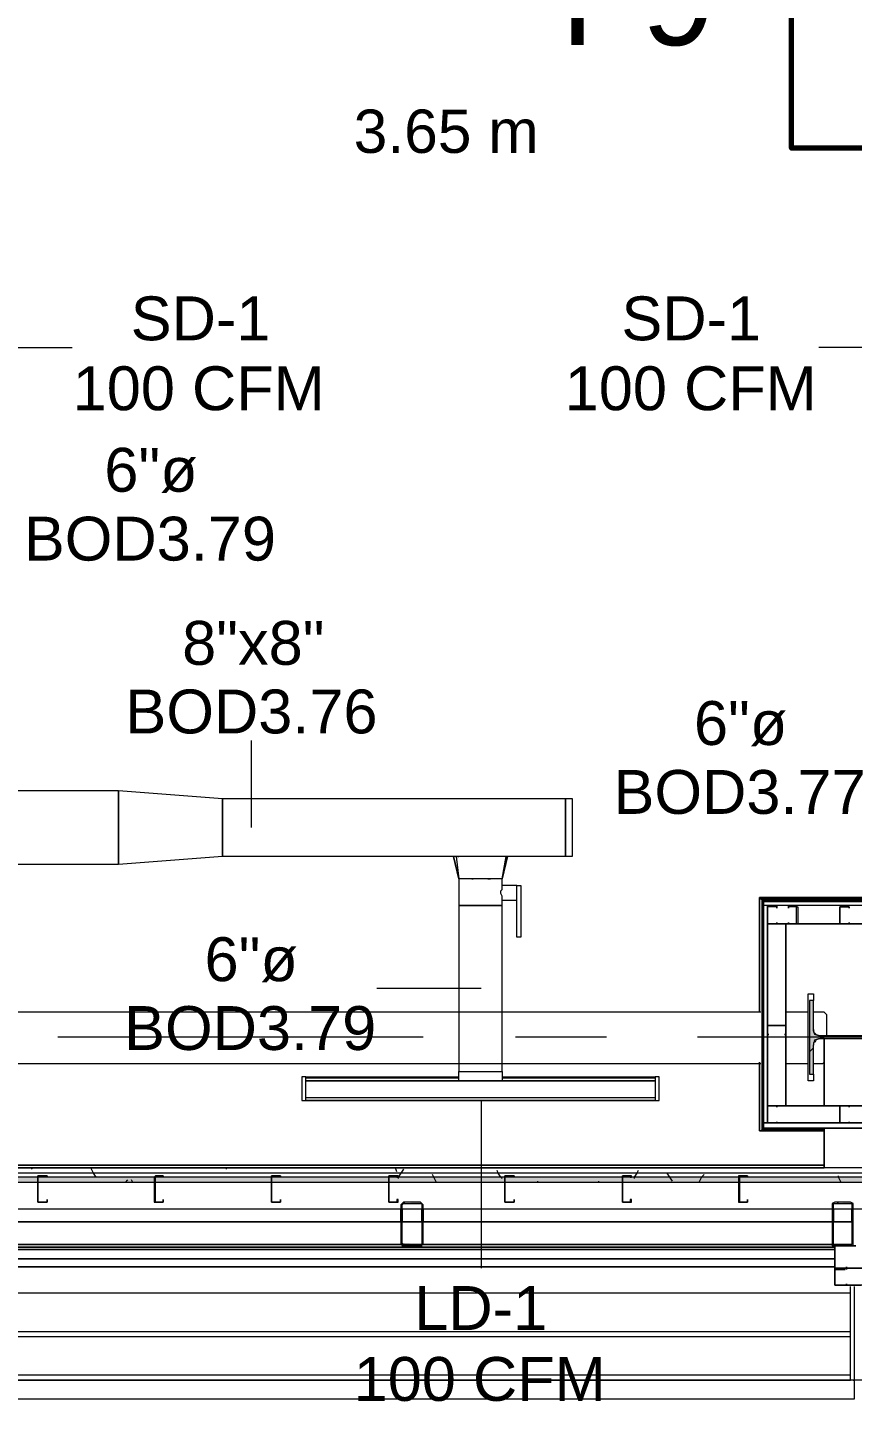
# Model space of a CAD drawing. Header units: metres. Extents: x 29 to 268, y -7 to 151.
# Drawn here: x 71.438 to 74.305, y 9.744 to 14.518 of the extents above; entities that cross this region are included whole.
import ezdxf

# ---------------------------------------------------------------- set-up
doc = ezdxf.new("R2010")
doc.units = ezdxf.units.M
doc.layers.add('HVAC - Ductos', color=5, linetype='Continuous', lineweight=50)
doc.layers.add('PDF2_Geometry', color=7, linetype='Continuous', true_color=0xaaaaaa)
doc.layers.add('PDF2_Solid Fills', color=7, linetype='Continuous', true_color=0xffffff)
doc.layers.add('PDF2_Text', color=7, linetype='Continuous')
doc.styles.add('PDF Arial-BoldMT-Identity-H', font='arial.ttf')
doc.styles.add('PDF Helvetica', font='')
doc.styles.get('PDF Helvetica').set_extended_font_data('Helvetica')

msp = doc.modelspace()

# ---------------------------------------------------------------- hatches: boundary and pattern name
at = {"layer": 'PDF2_Solid Fills', "lineweight": 0, "transparency": 33554559}
msp.add_hatch(color=256, dxfattribs=at).paths.add_polyline_path([(74.4627, 10.881), (74.4627, 11.1377), (74.4489, 11.1377), (74.4443, 11.0277), (74.4397, 11.0231), (74.426, 11.0185), (74.1877, 11.0139), (74.1877, 11.0185), (74.1739, 11.0185), (74.1739, 11.0323), (74.1693, 11.0323), (74.1693, 11.1377), (74.1556, 11.1377), (74.1556, 10.881), (74.1693, 10.881), (74.1693, 10.9865), (74.1739, 11.0047), (74.4397, 11.0047), (74.4443, 11.0002), (74.4443, 10.991), (74.4489, 10.991), (74.4489, 10.881)])
h = msp.add_hatch(color=256, dxfattribs=at)
h.paths.add_polyline_path([(48.7362, 10.5052), (48.7362, 10.5235), (46.7241, 10.5235), (46.7241, 10.5052)])
h.paths.add_polyline_path([(93.204, 10.5052), (93.204, 10.5235), (91.3708, 10.5235), (91.3708, 10.5052)])
h.paths.add_polyline_path([(91.3662, 10.5052), (91.3662, 10.5235), (89.3403, 10.5235), (89.3403, 10.5052)])
h.paths.add_polyline_path([(89.3357, 10.5052), (89.3357, 10.5235), (88.529, 10.5235), (88.529, 10.5052)])
h.paths.add_polyline_path([(88.5245, 10.5052), (88.5245, 10.5235), (86.4986, 10.5235), (86.4986, 10.5052)])
h.paths.add_polyline_path([(86.494, 10.5052), (86.494, 10.5235), (84.4682, 10.5235), (84.4682, 10.5052)])
h.paths.add_polyline_path([(84.4636, 10.5052), (84.4636, 10.5235), (83.6569, 10.5235), (83.6569, 10.5052)])
h.paths.add_polyline_path([(83.6523, 10.5052), (83.6523, 10.5235), (81.6265, 10.5235), (81.6265, 10.5052)])
h.paths.add_polyline_path([(81.6219, 10.5052), (81.6219, 10.5235), (78.7847, 10.5235), (78.7847, 10.5052)])
h.paths.add_polyline_path([(78.7802, 10.5052), (78.7802, 10.5235), (76.7543, 10.5235), (76.7543, 10.5052)])
h.paths.add_polyline_path([(76.7497, 10.5052), (76.7497, 10.5235), (73.9126, 10.5235), (73.9126, 10.5052)])
h.paths.add_polyline_path([(73.9081, 10.5052), (73.9081, 10.5235), (71.8822, 10.5235), (71.8822, 10.5052)])
h.paths.add_polyline_path([(71.8776, 10.5052), (71.8776, 10.5235), (71.071, 10.5235), (71.071, 10.5052)])
h.paths.add_polyline_path([(71.0664, 10.5052), (71.0664, 10.5235), (69.0405, 10.5235), (69.0405, 10.5052)])
h.paths.add_polyline_path([(69.036, 10.5052), (69.036, 10.5235), (67.01, 10.5235), (67.01, 10.5052)])
h.paths.add_polyline_path([(67.0055, 10.5052), (67.0055, 10.5235), (66.1988, 10.5235), (66.1988, 10.5052)])
h.paths.add_polyline_path([(66.1942, 10.5052), (66.1942, 10.5235), (64.1684, 10.5235), (64.1684, 10.5052)])
h.paths.add_polyline_path([(64.1638, 10.5052), (64.1638, 10.5235), (62.1379, 10.5235), (62.1379, 10.5052)])
h.paths.add_polyline_path([(62.1334, 10.5052), (62.1334, 10.5235), (61.3267, 10.5235), (61.3267, 10.5052)])
h.paths.add_polyline_path([(61.3221, 10.5052), (61.3221, 10.5235), (59.2963, 10.5235), (59.2963, 10.5052)])
h.paths.add_polyline_path([(59.2917, 10.5052), (59.2917, 10.5235), (56.4546, 10.5235), (56.4546, 10.5052)])
h.paths.add_polyline_path([(56.45, 10.5052), (56.45, 10.5235), (54.4242, 10.5235), (54.4242, 10.5052)])
h.paths.add_polyline_path([(54.4196, 10.5052), (54.4196, 10.5235), (51.5824, 10.5235), (51.5824, 10.5052)])
h.paths.add_polyline_path([(51.5778, 10.5052), (51.5778, 10.5235), (49.552, 10.5235), (49.552, 10.5052)])
h.paths.add_polyline_path([(49.5474, 10.5052), (49.5474, 10.5235), (48.7408, 10.5235), (48.7408, 10.5052)])
h = msp.add_hatch(color=256, dxfattribs=at)
h.paths.add_polyline_path([(72.8126, 10.4273), (72.808, 10.4273), (72.808, 10.2898), (72.8126, 10.4266)])
h.paths.add_polyline_path([(72.808, 10.2898), (72.7439, 10.2944), (72.7393, 10.2944), (72.7393, 10.2852)])
h.paths.add_polyline_path([(72.8035, 10.4319), (72.8035, 10.4364), (72.7393, 10.4364)])
h.paths.add_polyline_path([(72.7393, 10.4273), (72.7347, 10.4273), (72.7347, 10.2944)])
h = msp.add_hatch(color=256, dxfattribs=at)
h.paths.add_polyline_path([(74.3022, 10.4364), (74.3068, 10.4319), (74.3068, 10.4364)])
h.paths.add_polyline_path([(74.2381, 10.4273), (74.2335, 10.4273), (74.2335, 10.2852), (74.3068, 10.2898), (74.2381, 10.2898)])
h.paths.add_polyline_path([(74.2977, 10.4319), (74.2977, 10.4364), (74.2427, 10.4364)])
h.paths.add_polyline_path([(74.2381, 10.4319), (74.2381, 10.4364), (74.2335, 10.4364)])
h.paths.add_polyline_path([(74.3068, 10.4273), (74.3022, 10.4273), (74.3022, 10.2944)])

# ---------------------------------------------------------------- linework, layer by layer
at = {"layer": 'HVAC - Ductos', "lineweight": 0}
for points in [[(71.236, 13.4065), (71.5934, 13.4065)], [(74.5405, 13.4065), (74.1877, 13.4065)], [(72.2168, 11.7381), (72.2168, 12.0406)], [(72.9226, 11.6373), (72.9181, 11.6373)], [(72.9181, 11.6373), (72.9364, 11.5593), (72.9181, 11.6373)], [(72.9181, 11.6373), (72.9181, 11.6373)], [(72.9318, 11.6373), (72.9364, 11.6373), (72.9272, 11.6373), (72.9364, 11.5593)], [(73.0831, 11.6373), (73.0647, 11.6373), (73.0601, 11.6373), (73.0556, 11.6373), (73.0464, 11.6373), (73.0326, 11.6373), (73.0281, 11.6373), (73.0235, 11.6373), (73.0006, 11.6373), (72.996, 11.6373), (72.9914, 11.6373), (72.9776, 11.6373), (72.9685, 11.6373), (72.9639, 11.6373), (72.9593, 11.6373), (72.941, 11.6373)], [(73.0876, 11.5593), (73.106, 11.6373), (73.0876, 11.5593), (73.1014, 11.6373), (73.0968, 11.6373), (73.0876, 11.6373)], [(73.106, 11.6373), (73.106, 11.6373)], [(73.106, 11.6373), (73.106, 11.6373)], [(72.941, 11.5593), (72.941, 11.5593)], [(72.941, 11.5593), (72.941, 11.5593)], [(73.0876, 11.486), (73.0876, 11.4906), (73.0876, 11.4998), (73.0831, 11.509), (73.0831, 11.5181), (73.0876, 11.5227), (73.0876, 11.5319), (73.0876, 11.5365)], [(73.0143, 11.1789), (72.6522, 11.1789)], [(73.0876, 10.8902), (73.0876, 10.8902)], [(72.4048, 10.8489), (72.4048, 10.8673), (72.4048, 10.8719), (72.9364, 10.8719)], [(72.9364, 10.8673), (72.4048, 10.8673)], [(72.4048, 10.8398), (72.4048, 10.8444), (72.4048, 10.8489), (72.4048, 10.8535)], [(72.4048, 10.8489), (72.4048, 10.8489)], [(73.0876, 10.8719), (73.6193, 10.8719), (73.6193, 10.8673), (73.6193, 10.8489)], [(73.6193, 10.8673), (73.0876, 10.8673)], [(73.6193, 10.8535), (73.6193, 10.8489), (73.6193, 10.8444), (73.6193, 10.8398)], [(73.6193, 10.8489), (73.6193, 10.8489)], [(73.6193, 10.8169), (73.6193, 10.8123), (73.6193, 10.8077), (73.6193, 10.7894), (72.4048, 10.7894), (73.6193, 10.7894)], [(72.4048, 10.7894), (72.4048, 10.8077), (72.4048, 10.8123), (72.4048, 10.8169)], [(72.4048, 10.8031), (72.4048, 10.8077), (72.4048, 10.8123)], [(73.6193, 10.8123), (73.6193, 10.8077), (73.6193, 10.8031)], [(73.0143, 10.7894), (73.0143, 10.2073)]]:
    msp.add_lwpolyline(points, dxfattribs=at)
for points in [[(69.3064, 11.8665), (71.7539, 11.8665), (71.7539, 11.6098), (69.3064, 11.6098)], [(72.116, 11.6373), (71.7539, 11.6098), (71.7539, 11.8665), (72.116, 11.8389)], [(72.116, 11.8389), (73.3076, 11.8389), (73.3076, 11.6373), (72.116, 11.6373)], [(73.3306, 11.8389), (73.3306, 11.6373), (73.3076, 11.6373), (73.3076, 11.8389)], [(73.0876, 11.4677), (73.0785, 11.4677), (73.0647, 11.4677), (73.051, 11.4677), (73.0326, 11.4677), (73.0143, 11.4677), (72.9914, 11.4677), (72.9731, 11.4677), (72.9593, 11.4677), (72.9456, 11.4677), (72.941, 11.4677), (72.9364, 11.4677), (72.941, 11.4677), (72.9456, 11.4677), (72.9593, 11.4677), (72.9731, 11.4677), (72.9914, 11.4677), (73.0143, 11.4677), (73.0326, 11.4677), (73.051, 11.4677), (73.0647, 11.4677), (73.0785, 11.4677), (73.0876, 11.4677), (73.0876, 11.486), (73.1381, 11.486), (73.1381, 11.4906), (73.1381, 11.4952), (73.1381, 11.4998), (73.1381, 11.5044), (73.1381, 11.5136), (73.1381, 11.5181), (73.1381, 11.5227), (73.1381, 11.5319), (73.1381, 11.5365), (73.0876, 11.5365), (73.0876, 11.5593), (73.0831, 11.5593), (73.0785, 11.5593), (73.0647, 11.5593), (73.051, 11.5593), (73.0326, 11.5593), (73.0143, 11.5593), (72.9914, 11.5593), (72.9731, 11.5593), (72.9593, 11.5593), (72.9456, 11.5593), (72.941, 11.5593), (72.9364, 11.5593), (72.9364, 11.4677), (72.9364, 10.8902), (72.941, 10.8902), (72.9456, 10.8902), (72.9593, 10.8902), (72.9731, 10.8902), (72.9914, 10.8902), (73.0143, 10.8902), (73.0326, 10.8902), (73.051, 10.8902), (73.0647, 10.8902), (73.0785, 10.8902), (73.0876, 10.8902), (73.0876, 10.8581), (73.0831, 10.8581), (73.0785, 10.8581), (73.0647, 10.8581), (73.051, 10.8581), (73.0326, 10.8581), (73.0143, 10.8581), (72.9914, 10.8581), (72.9776, 10.8581), (72.9593, 10.8581), (72.9502, 10.8581), (72.941, 10.8581), (72.9364, 10.8581), (72.9364, 10.8902), (72.941, 10.8902), (72.9502, 10.8902), (72.9593, 10.8902), (72.9776, 10.8902), (72.9914, 10.8902), (73.0143, 10.8902), (73.0326, 10.8902), (73.051, 10.8902), (73.0647, 10.8902), (73.0785, 10.8902), (73.0831, 10.8902), (73.0876, 10.8902)], [(72.9822, 11.5593), (72.9868, 11.5593)], [(73.0372, 11.5593), (73.0418, 11.5593), (73.0464, 11.5593), (73.0418, 11.5593)], [(73.1518, 11.3577), (73.1381, 11.3577), (73.1381, 11.5365), (73.1518, 11.5365)], [(72.391, 10.7894), (72.4048, 10.7894), (72.4048, 10.8719), (72.391, 10.8719)], [(72.4048, 10.8581), (73.6193, 10.8581), (72.4048, 10.8581), (73.6193, 10.8581), (73.6193, 10.7985), (72.4048, 10.7985)], [(73.6331, 10.7894), (73.6331, 10.8719), (73.6193, 10.8719), (73.6193, 10.7894)]]:
    msp.add_lwpolyline(points, close=True, dxfattribs=at)
at = {"layer": 'PDF2_Geometry', "color": 232, "lineweight": 70, "true_color": 0xe91e64}
msp.add_lwpolyline([(74.0922, 15.0518), (76.0769, 15.0518), (76.0769, 14.0987), (74.0922, 14.0987)], close=True, dxfattribs=at)
at = {"layer": 'PDF2_Geometry', "lineweight": 0}
for points in [[(74.6368, 11.4815), (73.9905, 11.4815), (74.6368, 11.4815), (74.6368, 11.486), (74.6414, 11.486), (74.646, 11.4906), (74.646, 11.4952), (73.9814, 11.4952), (73.9814, 11.4906), (73.986, 11.4906), (73.9905, 11.486), (73.9905, 11.4815)], [(73.9905, 11.4815), (74.6368, 11.4815), (74.6368, 11.486), (74.6414, 11.486), (74.646, 11.4906), (74.646, 11.4952), (73.9814, 11.4952), (73.9814, 11.4906), (73.986, 11.4906), (73.9905, 11.486)], [(73.9905, 11.4035), (73.9905, 10.771), (73.9905, 10.6931), (73.9905, 11.4815)], [(74.0089, 11.4677), (73.9951, 11.4677), (73.9951, 10.7115), (74.0089, 10.7115)], [(74.041, 11.4585), (74.041, 11.4631), (74.0135, 11.4631), (74.0089, 11.4631), (74.0089, 11.4035), (74.0135, 11.4035), (74.041, 11.4035), (74.041, 11.4081), (74.041, 11.4035), (74.0135, 11.4035), (74.0089, 11.4035), (74.0089, 11.4631), (74.0089, 11.4677), (74.0135, 11.4677), (74.041, 11.4677)], [(74.6231, 11.4035), (74.5589, 11.4035), (74.5589, 10.771), (74.5589, 11.4035), (74.6231, 11.4035), (74.6231, 11.4677), (74.0089, 11.4677), (74.0089, 11.4035), (74.0731, 11.4035), (74.5589, 11.4035), (74.0731, 11.4035), (74.0731, 10.771), (74.0089, 10.771), (74.0731, 10.771), (74.0731, 11.4035), (74.0089, 11.4035), (74.0089, 10.771), (74.0089, 10.7115), (74.5589, 10.7115), (74.6231, 10.7115)], [(74.1097, 11.4677), (74.1097, 11.4631), (74.1143, 11.4631), (74.1143, 11.4035), (74.1097, 11.4035), (74.0822, 11.4035), (74.0822, 11.4081), (74.0822, 11.4035), (74.1097, 11.4035), (74.1097, 11.4631), (74.0822, 11.4631), (74.0822, 11.4585), (74.0822, 11.4677)], [(74.2655, 11.4631), (74.261, 11.4631), (74.261, 11.4035), (74.2655, 11.4035), (74.2931, 11.4035), (74.2931, 11.4081), (74.2931, 11.4035), (74.2655, 11.4035), (74.261, 11.4035), (74.261, 11.4631), (74.2655, 11.4631), (74.2931, 11.4631)], [(74.2931, 11.4585), (74.2931, 11.4631)], [(74.4489, 10.881), (74.4627, 10.881), (74.4627, 11.1377), (74.4489, 11.1377), (74.4489, 11.0323), (74.4397, 11.0185), (74.426, 11.0139), (74.1877, 11.0139), (74.1739, 11.0185), (74.1693, 11.0323), (74.1693, 11.1377), (74.1556, 11.1377), (74.1556, 10.881), (74.1693, 10.881), (74.1693, 10.9819), (74.1739, 11.0002), (74.1877, 11.0047), (74.426, 11.0047), (74.4397, 11.0002), (74.4489, 10.9819)], [(74.0731, 11.0506), (74.0685, 11.0506), (74.0089, 11.0506), (74.0089, 11.0185), (74.0135, 11.0185), (74.0089, 11.0185), (74.0089, 11.0506), (74.0685, 11.0506), (74.0731, 11.0506), (74.0731, 11.0185)], [(74.0685, 11.0185), (74.0731, 11.0185)], [(74.0089, 10.771), (74.0089, 10.7115), (74.041, 10.7115), (74.041, 10.716), (74.041, 10.7115), (74.0089, 10.7115), (74.0089, 10.771), (74.041, 10.771)], [(74.041, 10.7665), (74.041, 10.771)], [(74.5589, 10.7115), (74.5589, 10.771), (74.0731, 10.771), (74.5589, 10.771)], [(74.2655, 10.771), (74.261, 10.771), (74.261, 10.7115), (74.2655, 10.7115), (74.2931, 10.7115), (74.2931, 10.716), (74.2931, 10.7115), (74.2655, 10.7115), (74.261, 10.7115), (74.261, 10.771), (74.2655, 10.771), (74.2931, 10.771)], [(74.2931, 10.7665), (74.2931, 10.771)], [(73.9951, 10.7115), (73.9951, 10.6931), (74.6231, 10.6931), (74.6231, 10.7115)], [(74.206, 10.6931), (73.9905, 10.6931), (73.9905, 10.6886), (73.986, 10.684), (73.9814, 10.684), (73.986, 10.684), (73.9905, 10.6886), (73.9905, 10.6931), (74.206, 10.6931), (73.9905, 10.6931)], [(74.206, 10.684), (73.9814, 10.684)], [(74.206, 10.5556), (74.206, 10.6931)], [(65.2088, 10.5648), (74.206, 10.5648)], [(65.2088, 10.5648), (74.206, 10.5648)], [(71.5064, 10.5281), (71.4743, 10.5281), (71.4743, 10.5235), (71.4743, 10.4364), (71.5064, 10.4364), (71.5064, 10.4456), (71.5064, 10.4364), (71.4743, 10.4364), (71.4743, 10.5235), (71.4743, 10.5281), (71.5064, 10.5281), (71.5064, 10.5235)], [(71.9097, 10.5281), (71.8822, 10.5281), (71.8776, 10.5235), (71.8776, 10.4364), (71.8822, 10.4364), (71.9097, 10.4364), (71.9097, 10.4456), (71.9097, 10.4364), (71.8822, 10.4364), (71.8822, 10.5235), (71.8822, 10.5281), (71.9097, 10.5281), (71.9097, 10.5235)], [(72.3176, 10.5281), (72.2856, 10.5281), (72.2856, 10.5235), (72.2856, 10.4364), (72.3176, 10.4364), (72.3176, 10.4456), (72.3176, 10.4364), (72.2856, 10.4364), (72.2856, 10.5235), (72.2856, 10.5281), (72.3176, 10.5281), (72.3176, 10.5235)], [(72.7256, 10.5281), (72.6935, 10.5281), (72.6935, 10.5235), (72.6935, 10.4364), (72.7256, 10.4364), (72.7256, 10.4456), (72.721, 10.4456), (72.721, 10.4364), (72.6935, 10.4364), (72.6935, 10.5235), (72.6935, 10.5281), (72.721, 10.5281), (72.721, 10.5235), (72.7256, 10.5235)], [(73.1289, 10.5281), (73.1014, 10.5281), (73.0968, 10.5281), (73.0968, 10.5235), (73.0968, 10.4364), (73.1014, 10.4364), (73.1289, 10.4364), (73.1289, 10.4456), (73.1289, 10.4364), (73.1014, 10.4364), (73.0968, 10.4364), (73.0968, 10.5235), (73.0968, 10.5281), (73.1014, 10.5281), (73.1289, 10.5281), (73.1289, 10.5235)], [(73.5368, 10.5281), (73.5048, 10.5281), (73.5048, 10.5235), (73.5048, 10.4364), (73.5368, 10.4364), (73.5368, 10.4456), (73.5322, 10.4456), (73.5322, 10.4364), (73.5048, 10.4364), (73.5048, 10.5235), (73.5048, 10.5281), (73.5322, 10.5281), (73.5322, 10.5235), (73.5368, 10.5235)], [(73.9402, 10.5281), (73.9126, 10.5281), (73.9081, 10.5281), (73.9081, 10.5235), (73.9081, 10.4364), (73.9126, 10.4364), (73.9402, 10.4364), (73.9402, 10.4456), (73.9402, 10.4364), (73.9126, 10.4364), (73.9126, 10.5235), (73.9126, 10.5281), (73.9402, 10.5281), (73.9402, 10.5235)], [(72.7347, 10.2944), (72.7393, 10.2852), (72.7439, 10.2852), (72.8035, 10.2852), (72.808, 10.2852), (72.8126, 10.2944), (72.8126, 10.4273), (72.808, 10.4319), (72.8035, 10.4364), (72.7439, 10.4364), (72.7393, 10.4319), (72.7347, 10.4273)], [(72.8035, 10.2898), (72.7439, 10.2898), (72.7393, 10.2944), (72.7393, 10.4273), (72.7439, 10.4319), (72.8035, 10.4319), (72.808, 10.4319), (72.808, 10.4273), (72.808, 10.2944), (72.808, 10.2898)], [(74.2977, 10.4364), (74.2427, 10.4364), (74.2335, 10.4319), (74.2335, 10.4273), (74.2335, 10.2944), (74.2335, 10.2852), (74.2427, 10.2852), (74.2977, 10.2852), (74.3068, 10.2852), (74.3068, 10.2944), (74.3068, 10.4273), (74.3068, 10.4319)], [(74.2381, 10.4273), (74.2381, 10.4319), (74.2427, 10.4319), (74.2977, 10.4319), (74.3022, 10.4319), (74.3022, 10.4273), (74.3022, 10.2944), (74.3022, 10.2898), (74.2977, 10.2898), (74.2427, 10.2898), (74.2381, 10.2898), (74.2381, 10.2944)], [(71.2772, 10.3677), (72.7347, 10.3677)], [(72.7393, 10.3677), (72.7714, 10.3677)], [(72.7714, 10.3677), (72.808, 10.3677)], [(72.8126, 10.3677), (74.2335, 10.3677)], [(74.2381, 10.3677), (74.3022, 10.3677)], [(72.7714, 10.2898), (72.7393, 10.2898), (71.2772, 10.2898), (72.7393, 10.2898)], [(72.7714, 10.2806), (71.3093, 10.2806)], [(72.7714, 10.2714), (71.3093, 10.2714)], [(72.808, 10.2898), (72.7714, 10.2898)], [(74.2427, 10.2806), (72.7714, 10.2806)], [(74.2427, 10.2714), (72.7714, 10.2714)], [(74.3022, 10.2898), (74.2335, 10.2898), (72.8126, 10.2898), (74.2335, 10.2898)], [(74.3068, 10.2852), (74.316, 10.2852), (74.3068, 10.2852), (74.316, 10.2852), (74.3022, 10.2852), (74.316, 10.2852)], [(72.7714, 10.2394), (71.3093, 10.2394)], [(74.2427, 10.2394), (72.7714, 10.2394)], [(72.7714, 10.2119), (71.3093, 10.2119)], [(74.2427, 10.2119), (72.7714, 10.2119)], [(74.2427, 10.2073), (74.3756, 10.2073), (74.3756, 10.2119), (74.3756, 10.2073), (74.2427, 10.2073), (74.2427, 10.2119)], [(74.2793, 10.2027), (74.2427, 10.2027)], [(74.2839, 10.2119), (74.2839, 10.2073), (74.2839, 10.2027), (74.2839, 10.2073)], [(74.2839, 10.2027), (74.2839, 10.2073), (74.2839, 10.2119), (74.2839, 10.2073)], [(74.2839, 10.1477), (74.2839, 10.1523)], [(74.2839, 10.1477), (74.2839, 10.1523)], [(74.3068, 10.1477), (74.2977, 10.1477), (74.3068, 10.1477), (74.3114, 10.1477), (74.3252, 10.1477), (74.3114, 10.1477)]]:
    msp.add_lwpolyline(points, close=True, dxfattribs=at)
for points in [[(74.646, 11.4906), (73.9814, 11.4906), (73.9814, 11.0965), (73.9814, 11.4952), (73.9814, 11.4906), (73.986, 11.4906), (73.9905, 11.486), (73.9905, 11.4815), (73.9905, 10.6931), (74.206, 10.6931), (73.9905, 10.6931), (73.9905, 11.4815), (74.6368, 11.4815)], [(74.6368, 11.4677), (73.9951, 11.4677), (73.9951, 11.4815), (73.9951, 10.6931), (73.9905, 10.6931), (73.9905, 11.4815), (73.9905, 11.486), (73.986, 11.4906), (73.9814, 11.4906), (73.9814, 11.4952), (73.9814, 11.0965), (73.9814, 11.4906), (74.646, 11.4906)], [(74.5589, 10.6931), (73.9905, 10.6931), (73.9905, 10.6886), (73.986, 10.684), (73.9814, 10.684), (73.9814, 10.9223), (73.9814, 10.684), (73.986, 10.684), (73.9905, 10.6886), (73.9905, 10.6931), (73.9905, 11.4815), (73.9951, 11.4815), (74.6368, 11.4815)], [(74.6368, 11.486), (73.9905, 11.486), (74.6414, 11.486)], [(74.6414, 11.486), (73.9905, 11.486), (73.9905, 10.6931), (73.9905, 11.486), (73.9905, 10.6886), (74.206, 10.6886), (73.9905, 10.6886), (73.9905, 11.486), (74.6368, 11.486)], [(73.9905, 11.4815), (73.9905, 11.4815)], [(74.6368, 11.4815), (73.9905, 11.4815), (74.6368, 11.4815)], [(74.041, 11.4585), (74.041, 11.4585)], [(74.0822, 11.4585), (74.0822, 11.4585)], [(74.1097, 11.4631), (74.1097, 11.4631)], [(74.2931, 11.4585), (74.2931, 11.4585)], [(74.041, 11.4081), (74.041, 11.4081)], [(74.0822, 11.4081), (74.0822, 11.4081)], [(74.1097, 11.4035), (74.1097, 11.4035)], [(74.2931, 11.4081), (74.2931, 11.4081)], [(74.1693, 10.881), (74.1693, 10.8581), (74.151, 10.8581), (74.151, 11.1606), (74.1693, 11.1606), (74.1693, 11.1377)], [(73.986, 11.0965), (70.2964, 11.0965)], [(74.151, 11.0965), (74.0731, 11.0965)], [(74.2152, 11.0139), (74.2152, 11.0735), (74.2152, 11.0781), (74.2152, 11.0873), (74.2106, 11.0919), (74.206, 11.0965), (74.2014, 11.0965), (74.1693, 11.0965)], [(74.0089, 11.0506), (74.0089, 11.0506)], [(74.0089, 11.0506), (74.0089, 11.0506)], [(74.1693, 11.0369), (74.1693, 11.0277)], [(72.8126, 11.0093), (71.543, 11.0093)], [(73.4497, 11.0093), (73.1335, 11.0093)], [(75.0356, 11.0093), (73.766, 11.0093)], [(74.0135, 11.0185), (74.0135, 11.0185)], [(74.0685, 11.0185), (74.0685, 11.0185)], [(74.1693, 10.991), (74.1693, 10.9819)], [(74.1739, 11.0231), (74.1785, 11.0185), (74.1922, 11.0139), (74.426, 11.0139), (74.4351, 11.0185), (74.4443, 11.0231)], [(74.206, 11.0047), (74.206, 10.771), (74.206, 11.0047), (74.1922, 11.0047), (74.1785, 11.0002), (74.1739, 10.991)], [(74.2014, 11.0047), (74.2106, 11.0139)], [(74.1556, 10.959), (74.1693, 10.9727)], [(70.2964, 10.9177), (73.986, 10.9177)], [(73.9814, 10.9223), (73.9814, 10.684)], [(73.9814, 10.9223), (73.9814, 10.684)], [(74.0731, 10.9177), (74.151, 10.9177)], [(74.1693, 10.9177), (74.2014, 10.9177), (74.206, 10.9223)], [(74.0089, 10.771), (74.0089, 10.771)], [(74.0089, 10.771), (74.0089, 10.771)], [(74.041, 10.7665), (74.041, 10.7665)], [(74.2931, 10.7665), (74.2931, 10.7665)], [(74.0089, 10.7115), (74.0089, 10.7115)], [(74.0089, 10.7115), (74.0089, 10.7115)], [(74.041, 10.716), (74.041, 10.716)], [(74.2931, 10.716), (74.2931, 10.716)], [(73.9814, 10.684), (74.206, 10.684)], [(73.9814, 10.684), (74.206, 10.684)], [(73.9905, 10.6931), (74.6368, 10.6931), (73.9905, 10.6931)], [(93.204, 10.5556), (46.7241, 10.5556), (46.7241, 10.5281), (46.7241, 10.4364), (46.7241, 10.4136), (93.204, 10.4136)], [(65.2088, 10.5556), (74.206, 10.5556)], [(74.206, 10.5556), (65.2088, 10.5556)], [(65.2088, 10.5556), (74.206, 10.5556)], [(74.206, 10.5556), (65.2088, 10.5556)], [(65.2088, 10.5556), (74.206, 10.5556)], [(65.2088, 10.5556), (74.206, 10.5556)], [(65.2088, 10.5556), (74.206, 10.5556)], [(74.206, 10.5556), (65.2088, 10.5556)], [(65.2088, 10.5556), (74.206, 10.5556)], [(74.206, 10.5556), (65.2088, 10.5556)], [(93.204, 10.5373), (46.7241, 10.5373)], [(71.8776, 10.5235), (71.4743, 10.5235), (71.071, 10.5235)], [(73.9081, 10.5052), (73.5048, 10.5052), (73.0968, 10.5052), (72.6935, 10.5052), (72.2856, 10.5052), (71.8822, 10.5052), (71.4743, 10.5052), (71.071, 10.5052)], [(73.9081, 10.5235), (73.5048, 10.5235), (73.0968, 10.5235), (72.6935, 10.5235), (72.2856, 10.5235), (71.8822, 10.5235)], [(76.7497, 10.5235), (76.3464, 10.5235), (75.9385, 10.5235), (75.5351, 10.5235), (75.1272, 10.5235), (74.7239, 10.5235), (74.316, 10.5235), (73.9126, 10.5235)], [(76.7497, 10.5052), (76.3464, 10.5052), (75.9385, 10.5052), (75.5351, 10.5052), (75.1272, 10.5052), (74.7239, 10.5052), (74.316, 10.5052), (73.9126, 10.5052)], [(72.7347, 10.4227), (72.7393, 10.4273)], [(72.7347, 10.3677), (72.7347, 10.4136)], [(72.7393, 10.4136), (72.7393, 10.3677)], [(72.7439, 10.4319), (72.7485, 10.4364)], [(72.808, 10.3677), (72.808, 10.4136)], [(72.8126, 10.4136), (72.8126, 10.3677)], [(74.2335, 10.409), (74.2381, 10.4136), (74.2381, 10.3677)], [(74.2335, 10.4136), (74.2335, 10.3677)], [(74.2518, 10.4319), (74.2564, 10.4364)], [(74.3022, 10.3677), (74.3022, 10.4136)], [(74.2793, 10.1477), (74.2839, 10.1477), (74.2977, 10.1477), (74.2839, 10.1477), (74.2427, 10.1477), (74.2427, 10.1523), (74.2427, 10.2027), (74.2427, 10.2073), (74.2427, 10.2119), (74.2427, 10.2806), (74.2427, 10.2852), (74.2427, 10.2806), (74.2427, 10.2119), (74.2427, 10.2073), (74.2427, 10.2027), (74.2427, 10.1523), (74.2427, 10.1477), (74.2839, 10.1477), (74.3343, 10.1477)], [(72.7347, 10.2119), (72.8126, 10.2119)], [(74.2427, 10.2027), (74.2427, 10.2027)], [(74.2427, 10.2027), (74.2427, 10.2027)], [(74.2839, 10.2027), (74.2839, 10.2073), (74.2839, 10.2119)], [(74.2839, 10.2119), (74.2839, 10.2073), (74.2839, 10.2027)], [(74.2839, 10.2119), (74.2839, 10.2073), (74.2839, 10.2027)], [(71.2451, 9.8177), (71.2405, 9.8177), (71.2405, 9.7993), (71.2405, 9.7856), (71.2405, 9.7719), (71.2405, 9.7627), (71.2405, 9.7535), (74.3114, 9.7535), (74.3114, 9.7627), (74.3114, 9.7719), (74.3114, 9.7856), (74.3114, 9.7993), (74.3114, 9.8177), (74.3114, 10.1431)], [(71.2543, 10.1431), (71.2543, 9.8177), (74.2977, 9.8177), (74.2977, 10.1431)], [(74.3389, 10.1477), (74.2839, 10.1477), (74.2793, 10.1477), (74.2747, 10.1477), (74.2793, 10.1477), (74.2839, 10.1477), (74.3343, 10.1477)], [(74.2747, 10.1477), (74.2747, 10.1477)], [(74.3343, 10.1477), (74.2839, 10.1477), (74.2793, 10.1477), (74.2747, 10.1477)], [(74.2931, 10.1477), (74.2839, 10.1477), (74.2931, 10.1477)], [(74.2931, 10.1477), (74.2839, 10.1477), (74.2931, 10.1477)], [(74.2977, 10.1477), (74.2977, 10.1477)], [(74.2977, 10.1477), (74.2977, 10.1477)], [(74.2977, 10.1202), (71.2543, 10.1202)], [(71.2543, 9.9873), (74.2977, 9.9873)], [(74.2977, 9.969), (71.2543, 9.969)], [(71.2543, 9.836), (74.2977, 9.836)], [(86.5811, 9.8177), (83.5103, 9.8177), (83.5148, 9.8177), (80.4394, 9.8177), (80.4439, 9.8177), (77.3731, 9.8177), (77.3777, 9.8177), (74.3068, 9.8177), (74.3114, 9.8177), (71.2405, 9.8177), (71.2451, 9.8177), (68.1743, 9.8177), (68.1788, 9.8177), (65.108, 9.8177), (65.1126, 9.8177), (62.0417, 9.8177), (62.0463, 9.8177), (58.9755, 9.8177), (58.98, 9.8177), (55.9091, 9.8177)], [(74.2977, 9.7535), (74.3068, 9.7535)], [(74.2977, 9.7535), (74.2977, 9.7535)]]:
    msp.add_lwpolyline(points, dxfattribs=at)
at = {"layer": 'PDF2_Geometry', "color": 254, "lineweight": 0, "true_color": 0xeaeaea}
for points in [[(71.456, 10.5556), (71.4514, 10.551)], [(71.676, 10.5235), (71.6668, 10.5373), (71.6576, 10.5556)], [(72.1298, 10.551), (72.1298, 10.5556)], [(72.721, 10.5419), (72.7164, 10.5556)], [(72.7439, 10.551), (72.7347, 10.5373), (72.7256, 10.5235), (72.7256, 10.519)], [(71.786, 10.5144), (71.7768, 10.5052)], [(71.8043, 10.5052), (71.7997, 10.5144)], [(72.8585, 10.5052), (72.8493, 10.5235), (72.8448, 10.5327)], [(73.0876, 10.519), (73.0831, 10.5235), (73.0739, 10.5373), (73.0693, 10.5464)], [(73.2114, 10.5052), (73.2114, 10.5098)], [(73.4222, 10.5098), (73.4222, 10.5052)], [(73.5597, 10.5464), (73.5552, 10.5373), (73.546, 10.5235), (73.546, 10.519)], [(73.6789, 10.5098), (73.6698, 10.5235), (73.6606, 10.5373)], [(73.7889, 10.5327), (73.7798, 10.5235), (73.7706, 10.5052)], [(74.2655, 10.5052), (74.2564, 10.5235), (74.2564, 10.5281)]]:
    msp.add_lwpolyline(points, dxfattribs=at)
at = {"layer": 'PDF2_Geometry', "color": 254, "lineweight": 0, "true_color": 0xd2d2d2}
for points in [[(72.7164, 10.5281), (72.7164, 10.5281)], [(72.2856, 10.4777), (72.2856, 10.4777)], [(72.6935, 10.5006), (72.6935, 10.5006)], [(73.1289, 10.4364), (73.1289, 10.4364)]]:
    msp.add_lwpolyline(points, dxfattribs=at)

# ---------------------------------------------------------------- texts
at = {"layer": 'PDF2_Text', "color": 232, "lineweight": 70, "true_color": 0xe91e64, "insert": (73.2893, 14.6193), "char_height": 0.33001, "attachment_point": 4, "style": 'PDF Arial-BoldMT-Identity-H'}
msp.add_mtext('F9', dxfattribs=at)
at = {"layer": 'PDF2_Text', "lineweight": 0, "attachment_point": 4, "style": 'PDF Helvetica'}
for s, insert, char_height in [('3.65 m', (72.5712, 14.1564), 0.15059), ('SD-1', (71.7966, 13.5062), 0.15247), ('SD-1', (73.5016, 13.5062), 0.15247), ('100 CFM', (71.5949, 13.2633), 0.15247), ('100 CFM', (73.3045, 13.2633), 0.15247), ('6"ø', (71.7049, 12.9791), 0.15247), ('BOD3.79', (71.4253, 12.7408), 0.15247), ('8"x8"', (71.9753, 12.3787), 0.15247), ('BOD3.76', (71.7782, 12.1403), 0.15247), ('6"ø', (73.7537, 12.0991), 0.15247), ('BOD3.77', (73.4741, 11.8607), 0.15247), ('6"ø', (72.0532, 11.2786), 0.15247), ('BOD3.79', (71.7736, 11.0403), 0.15247), ('LD-1', (72.782, 10.0686), 0.15247), ('100 CFM', (72.5712, 9.8211), 0.15247)]:
    msp.add_mtext(s, dxfattribs=dict(at, insert=insert, char_height=char_height))

doc.saveas('drawing.dxf')
